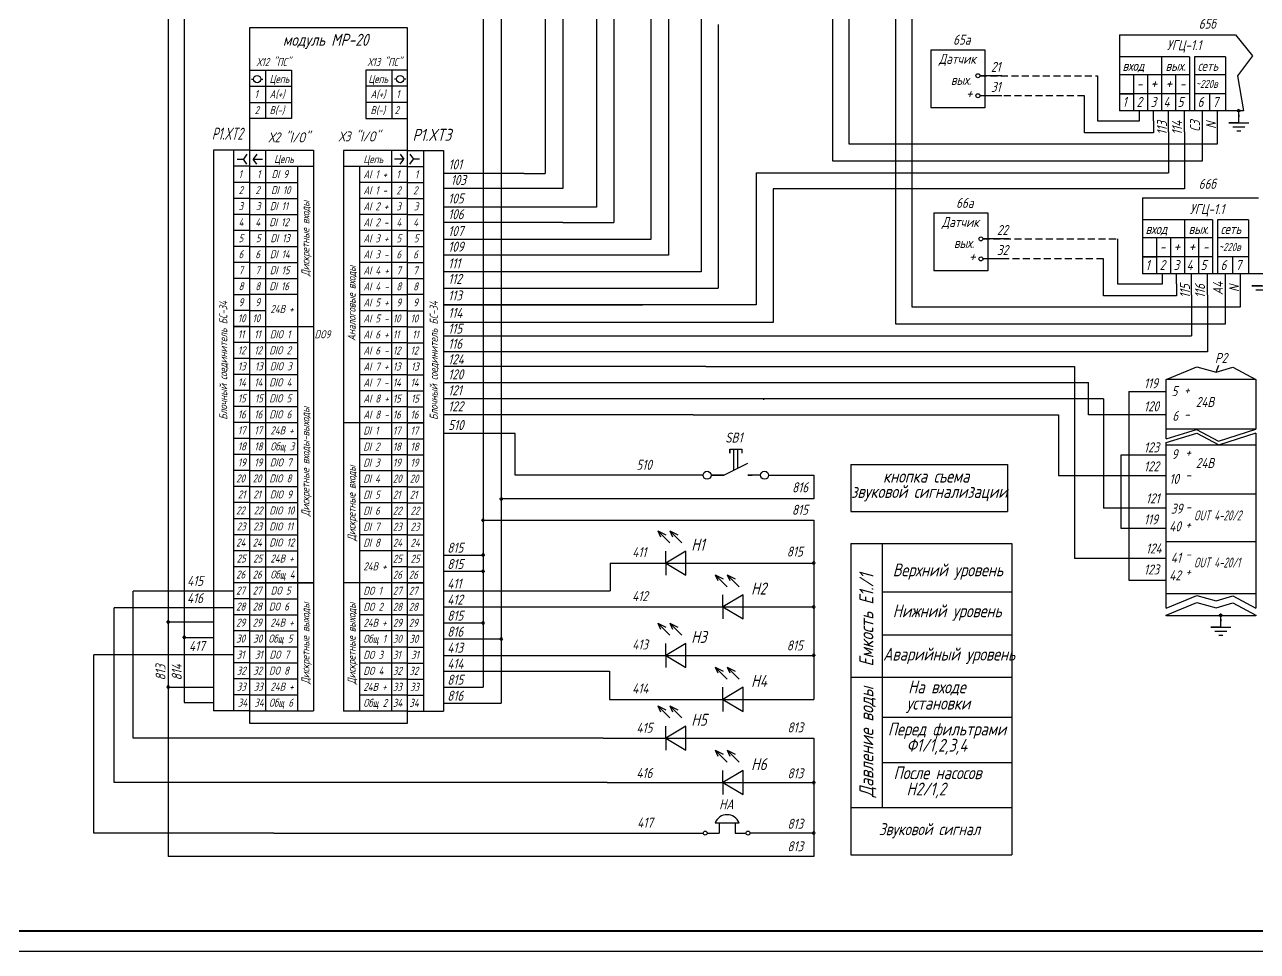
# Model space of a CAD drawing. Header units: millimetres. Extents: x -134 to 738, y -2285 to -279.
# Drawn here: x 37.6 to 345.6, y -637.7 to -406.3 of the extents above; entities that cross this region are included whole.
import ezdxf

# ---------------------------------------------------------------- set-up
doc = ezdxf.new("R2010")
doc.units = ezdxf.units.MM
doc.linetypes.add('HIDDEN', pattern=[0.375, 0.25, -0.125])
doc.layers.add('MAIN', color=7, linetype='Continuous', lineweight=50)
doc.layers.add('АСУТП', color=7, linetype='Continuous')
doc.styles.add('GOST тип А', font='GOST_A.TTF', dxfattribs={"oblique": 15})
doc.styles.add('АСУТП', font='GOST_A.TTF', dxfattribs={"oblique": 15})

msp = doc.modelspace()

# ---------------------------------------------------------------- linework, layer by layer
at = {"color": 7, "linetype": 'Continuous'}
for p, q in [((243.51, -301.44), (243.51, -436)), ((259.26, -301.44), (259.26, -476.75)), ((239.45, -322.9), (239.43, -440.25)), ((255.2, -322.9), (255.17, -431)), ((340.96, -430.75), (340.96, -427.75)), ((338.46, -430.75), (343.46, -430.75)), ((340.96, -430.75), (338.46, -430.75)), ((339.46, -431.75), (342.46, -431.75)), ((340.46, -432.75), (341.46, -432.75)), ((340.46, -432.75), (341.46, -432.75)), ((344.21, -471.5), (349.21, -471.5)), ((346.71, -471.5), (344.21, -471.5)), ((345.21, -472.5), (348.21, -472.5)), ((213.82, -512.28), (216.82, -512.28)), ((213.82, -512.28), (213.82, -512.78)), ((213.82, -512.28), (213.82, -512.78)), ((213.82, -513.28), (213.82, -512.28)), ((213.82, -512.78), (213.82, -513.28)), ((214.82, -517.53), (214.82, -512.28)), ((215.82, -517.03), (215.82, -512.28)), ((216.82, -512.28), (216.82, -512.78)), ((216.82, -512.28), (216.82, -513.28)), ((212.33, -518.78), (218.33, -515.78)), ((209.12, -518.78), (212.33, -518.78)), ((212.33, -518.78), (209.12, -518.78)), ((221.49, -518.78), (218.33, -518.78)), ((218.33, -518.78), (219.37, -518.78)), ((218.33, -518.78), (219.37, -518.78)), ((195.85, -532.65), (196.51, -534.14)), ((195.85, -532.65), (197.85, -533.65)), ((198.85, -535.65), (195.85, -532.65)), ((198.85, -532.65), (200.85, -533.65)), ((198.85, -532.65), (199.51, -534.14)), ((201.85, -535.65), (198.85, -532.65)), ((197.81, -540.71), (197.81, -537.71)), ((202.81, -537.71), (197.81, -540.71)), ((202.81, -543.71), (202.81, -537.71)), ((197.81, -540.71), (197.81, -543.71)), ((197.81, -540.71), (202.81, -543.71)), ((210.15, -543.62), (210.81, -545.1)), ((210.15, -543.62), (212.15, -544.62)), ((213.15, -546.62), (210.15, -543.62)), ((213.15, -543.62), (215.15, -544.62)), ((213.15, -543.62), (213.81, -545.1)), ((216.15, -546.62), (213.15, -543.62)), ((212.11, -551.68), (212.11, -548.68)), ((217.11, -548.68), (212.11, -551.68)), ((217.11, -554.68), (217.11, -548.68)), ((212.11, -551.68), (212.11, -554.68)), ((212.11, -551.68), (217.11, -554.68)), ((336.46, -556.75), (336.46, -553.75)), ((195.85, -555.71), (196.51, -557.19)), ((195.85, -555.71), (197.85, -556.71)), ((198.85, -558.71), (195.85, -555.71)), ((198.85, -555.71), (200.85, -556.71)), ((198.85, -555.71), (199.51, -557.19)), ((201.85, -558.71), (198.85, -555.71)), ((333.96, -556.75), (338.96, -556.75)), ((336.46, -556.75), (333.96, -556.75)), ((334.96, -557.75), (337.96, -557.75)), ((335.96, -558.75), (336.96, -558.75)), ((335.96, -558.75), (336.96, -558.75)), ((197.81, -563.77), (197.81, -560.77)), ((202.81, -560.77), (197.81, -563.77)), ((202.81, -566.77), (202.81, -560.77)), ((197.81, -563.77), (197.81, -566.77)), ((197.81, -563.77), (202.81, -566.77)), ((210.15, -566.69), (210.81, -568.17)), ((210.15, -566.69), (212.15, -567.69)), ((213.15, -569.69), (210.15, -566.69)), ((213.15, -566.69), (215.15, -567.69)), ((213.15, -566.69), (213.81, -568.17)), ((216.15, -569.69), (213.15, -566.69)), ((212.11, -574.75), (212.11, -571.75)), ((217.11, -571.75), (212.11, -574.75)), ((217.11, -577.75), (217.11, -571.75)), ((212.11, -574.75), (212.11, -577.75)), ((212.11, -574.75), (217.11, -577.75)), ((195.85, -576.4), (196.51, -577.88)), ((195.85, -576.4), (197.85, -577.4)), ((198.85, -579.4), (195.85, -576.4)), ((198.85, -576.4), (200.85, -577.4)), ((198.85, -576.4), (199.51, -577.88)), ((201.85, -579.4), (198.85, -576.4)), ((197.81, -584.46), (197.81, -581.46)), ((202.81, -581.46), (197.81, -584.46)), ((202.81, -587.46), (202.81, -581.46)), ((197.81, -584.46), (197.81, -587.46)), ((197.81, -584.46), (202.81, -587.46)), ((210.15, -587.48), (210.81, -588.96)), ((210.15, -587.48), (212.15, -588.48)), ((213.15, -590.48), (210.15, -587.48)), ((213.15, -587.48), (215.15, -588.48)), ((213.15, -587.48), (213.81, -588.96)), ((216.15, -590.48), (213.15, -587.48)), ((212.11, -595.54), (212.11, -592.54)), ((217.11, -592.54), (212.11, -595.54)), ((217.11, -598.54), (217.11, -592.54)), ((212.11, -595.54), (212.11, -598.54)), ((212.11, -595.54), (217.11, -598.54)), ((210.13, -605.57), (216.13, -605.57)), ((211.13, -605.57), (211.13, -608.16)), ((215.13, -605.57), (215.13, -608.16)), ((234.79, -608.15), (218.84, -608.15))]:
    msp.add_line(p, q, dxfattribs=at)
for p, q in [((180.47, -360.61), (180.47, -451.86)), ((206.67, -372.55), (206.67, -467.94)), ((172.08, -374.62), (172.08, -447.13)), ((156.72, -380.63), (156.72, -559.68)), ((184.85, -384.5), (184.85, -455.67)), ((152.18, -384.99), (152.18, -571.68)), ((198.5, -395), (198.5, -463.78)), ((210.9, -406.25), (210.9, -472.07)), ((340.18, -408.75), (344.42, -414)), ((321.67, -414.25), (321.67, -427.75)), ((344.42, -414), (340.67, -419)), ((314.67, -418.75), (314.67, -427.75)), ((318.17, -418.75), (318.17, -427.75)), ((325.17, -418.75), (325.17, -427.75)), ((281.8, -419), (276.3, -419)), ((305.67, -419), (305.67, -430.25)), ((340.67, -419), (342.16, -427.75)), ((281.8, -424), (276.3, -424)), ((302.42, -433.25), (302.42, -424)), ((311.17, -423.5), (314.67, -423.5)), ((325.17, -423.5), (325.17, -427.75)), ((328.67, -423.5), (328.67, -427.75)), ((333.67, -423.5), (333.67, -427.75)), ((316.17, -430.25), (316.17, -427.75)), ((319.67, -430.25), (319.67, -427.75)), ((323.42, -433), (323.42, -427.75)), ((327.42, -433), (327.42, -427.75)), ((331.92, -440.25), (331.92, -427.75)), ((335.67, -436), (335.67, -427.75)), ((255.17, -431), (255.17, -481)), ((259.26, -431), (259.26, -435)), ((305.67, -430.25), (305.67, -430.25)), ((305.67, -430.25), (316.17, -430.25)), ((319.67, -430.25), (319.67, -433.25)), ((319.67, -433.25), (302.42, -433.25)), ((323.42, -433), (323.42, -443.25)), ((327.42, -433), (327.42, -447.25)), ((243.51, -436), (335.67, -436)), ((259.26, -435), (259.26, -436)), ((239.43, -440.25), (331.92, -440.25)), ((162.41, -443.45), (167.71, -443.45)), ((220.42, -443.25), (220.42, -476.22)), ((220.42, -443.25), (323.42, -443.25)), ((224.63, -447.25), (224.63, -480.67)), ((327.42, -447.25), (224.63, -447.25)), ((172.08, -455.67), (184.85, -455.67)), ((327.42, -455), (327.42, -468.5)), ((343.42, -455), (343.42, -468.5)), ((283.6, -459.75), (277.05, -459.75)), ((310.67, -459.75), (310.67, -471)), ((320.42, -459.5), (320.42, -468.5)), ((323.92, -459.5), (323.92, -468.5)), ((330.92, -459.5), (330.92, -468.5)), ((283.6, -464.75), (277.05, -464.75)), ((307.17, -474), (307.17, -464.75)), ((316.92, -464.25), (320.42, -464.25)), ((330.92, -464.25), (330.92, -468.5)), ((334.42, -464.25), (334.42, -468.5)), ((339.42, -464.25), (339.42, -468.5)), ((310.67, -471), (310.67, -471)), ((310.67, -471), (321.92, -471)), ((321.92, -471), (321.92, -468.5)), ((325.42, -471), (325.42, -468.5)), ((325.42, -471), (325.42, -474)), ((329.17, -473.75), (329.17, -468.5)), ((333.17, -473.75), (333.17, -468.5)), ((337.67, -481), (337.67, -468.5)), ((341.42, -476.75), (341.42, -468.5)), ((325.42, -474), (307.17, -474)), ((329.17, -473.75), (329.17, -484)), ((333.17, -473.75), (333.17, -488)), ((259.26, -476.75), (341.42, -476.75)), ((255.17, -481), (337.67, -481)), ((142.26, -484), (329.17, -484)), ((333.17, -488), (142.26, -488)), ((207.86, -491.63), (230.47, -491.63)), ((230.47, -491.63), (299.92, -491.63)), ((299.92, -491.63), (299.92, -539.54)), ((335.32, -493.01), (336, -491.25)), ((204.38, -495.6), (303.42, -495.6)), ((303.42, -503.66), (303.42, -495.6)), ((345.23, -494.88), (322.82, -494.88)), ((313.54, -497.83), (322.83, -497.83)), ((313.54, -497.83), (313.54, -531.5)), ((307.17, -499.66), (307.17, -527.04)), ((227.23, -503.66), (295.92, -503.66)), ((295.92, -503.66), (295.92, -518.81)), ((322.82, -503.66), (303.42, -503.66)), ((345.23, -507.3), (322.82, -507.3)), ((345.23, -511.24), (322.83, -511.24)), ((345.23, -511.24), (322.83, -511.24)), ((345.23, -511.24), (322.83, -511.24)), ((322.82, -513.79), (311.5, -513.79)), ((311.5, -513.79), (311.5, -532)), ((244.01, -516.13), (244.01, -527.8)), ((283.16, -516.13), (283.16, -527.8)), ((234.77, -518.78), (234.77, -524.68)), ((295.92, -518.81), (322.83, -518.81)), ((345.23, -523.49), (322.83, -523.49)), ((234.77, -524.68), (170.55, -524.68)), ((322.82, -527.04), (307.17, -527.04)), ((234.79, -530.03), (234.79, -574.75)), ((311.5, -532), (322.82, -532)), ((313.54, -531.5), (313.54, -545)), ((244.01, -535.85), (244.01, -569.25)), ((251.89, -535.85), (251.89, -569.25)), ((284.27, -535.85), (284.27, -569.25)), ((345.23, -535.41), (322.83, -535.41)), ((322.82, -539.54), (299.92, -539.54)), ((313.54, -545), (322.82, -545)), ((345.23, -548.41), (322.83, -548.41)), ((54.96, -608.16), (54.96, -563.64)), ((89.82, -563.64), (54.96, -563.64)), ((244.01, -569.25), (244.01, -613.59)), ((251.89, -569.25), (251.89, -601.74)), ((284.27, -569.25), (284.27, -613.59)), ((234.79, -584.46), (234.79, -613.98)), ((99.88, -608.16), (54.96, -608.16)), ((234.79, -613.98), (73.51, -613.98))]:
    msp.add_line(p, q)
at = {"lineweight": 30}
for p, q in [((311.17, -408.75), (340.18, -408.75)), ((311.17, -408.75), (311.17, -427.75)), ((264.05, -412.5), (277.55, -412.5)), ((264.05, -412.5), (264.05, -427)), ((277.55, -412.5), (277.55, -427)), ((328.67, -414.25), (311.17, -414.25)), ((328.67, -414.25), (328.67, -427.75)), ((329.92, -414.25), (329.92, -427.75)), ((337.67, -414.25), (329.92, -414.25)), ((337.67, -414.25), (337.67, -427.75)), ((328.67, -418.75), (311.17, -418.75)), ((337.67, -418.75), (329.92, -418.75)), ((328.67, -423.5), (311.17, -423.5)), ((337.67, -423.5), (329.92, -423.5)), ((277.55, -427), (264.05, -427)), ((342.16, -427.75), (311.17, -427.75)), ((316.92, -449.5), (345.93, -449.5)), ((316.92, -449.5), (316.92, -468.5)), ((264.8, -453.25), (278.3, -453.25)), ((264.8, -453.25), (264.8, -467.75)), ((278.3, -453.25), (278.3, -467.75)), ((334.42, -455), (316.92, -455)), ((334.42, -455), (334.42, -468.5)), ((335.67, -455), (335.67, -468.5)), ((343.42, -455), (335.67, -455)), ((343.42, -455), (343.42, -468.5)), ((334.42, -459.5), (316.92, -459.5)), ((343.42, -459.5), (335.67, -459.5)), ((334.42, -464.25), (316.92, -464.25)), ((343.42, -464.25), (335.67, -464.25)), ((278.3, -467.75), (264.8, -467.75)), ((347.91, -468.5), (316.92, -468.5)), ((322.82, -509.68), (322.82, -494.88)), ((322.82, -552), (322.82, -510.62)), ((322.82, -553.91), (322.82, -553.75)), ((345.23, -553.91), (322.82, -553.91))]:
    msp.add_line(p, q, dxfattribs=at)
at = {"linetype": 'HIDDEN', "ltscale": 7}
for p, q in [((276.3, -419), (305.67, -419)), ((302.42, -424), (276.3, -424)), ((277.05, -459.75), (310.67, -459.75)), ((307.17, -464.75), (277.05, -464.75))]:
    msp.add_line(p, q, dxfattribs=at)
at = {"linetype": 'Continuous'}
for p, q in [((340.96, -427.75), (340.96, -427.75)), ((340.96, -428.75), (340.96, -429.25)), ((336.46, -553.75), (336.46, -553.75)), ((336.46, -554.75), (336.46, -555.25))]:
    msp.add_line(p, q, dxfattribs=at)
at = {"lineweight": 30, "ltscale": 0.5}
for p, q in [((345.23, -494.88), (345.23, -507.3)), ((345.23, -508.25), (345.23, -552)), ((345.23, -553.75), (345.23, -553.91))]:
    msp.add_line(p, q, dxfattribs=at)
at = {"color": 7}
for p, q in [((204.62, -503.66), (227.23, -503.66)), ((160.22, -508.34), (142.26, -508.34)), ((160.22, -518.78), (160.22, -508.34)), ((244.01, -516.13), (283.16, -516.13)), ((209.12, -518.78), (210.91, -518.78)), ((210.91, -518.78), (212.33, -518.78)), ((212.41, -518.78), (212.41, -518.78)), ((170.55, -524.68), (156.72, -524.68)), ((244.01, -527.8), (283.16, -527.8)), ((156.72, -530.03), (186.86, -530.03)), ((244.01, -535.85), (284.27, -535.85)), ((183.95, -540.71), (183.95, -547.68)), ((64.73, -584.46), (64.73, -547.75)), ((89.82, -547.77), (64.73, -547.77)), ((251.89, -547.88), (284.27, -547.88)), ((60.01, -595.54), (60.01, -551.88)), ((89.82, -551.88), (60.01, -551.88)), ((156.72, -551.68), (184.36, -551.68)), ((156.72, -551.89), (156.72, -575.68)), ((73.51, -555.4), (84.82, -555.4)), ((77.51, -559.28), (84.82, -559.28)), ((251.89, -558.64), (284.27, -558.64)), ((183.77, -567.69), (183.77, -574.75)), ((244.01, -569.25), (284.27, -569.25)), ((244.01, -569.25), (284.27, -569.25)), ((73.51, -571.67), (84.82, -571.67)), ((77.51, -575.55), (84.82, -575.55)), ((251.89, -579.21), (284.27, -579.21)), ((182.15, -584.46), (64.73, -584.46)), ((251.89, -590.56), (284.27, -590.56)), ((183.21, -595.54), (60.01, -595.54)), ((244.01, -601.74), (284.27, -601.74)), ((208.16, -608.16), (211.13, -608.16)), ((215.13, -608.16), (217.84, -608.16)), ((244.01, -613.59), (284.27, -613.59))]:
    msp.add_line(p, q, dxfattribs=at)
at = {"color": 7, "ltscale": 0.5}
msp.add_line((99.88, -608.16), (207.16, -608.16), dxfattribs=at)
for centre in [(275.8, -419), (275.8, -424), (276.55, -459.75), (276.55, -464.75)]:
    msp.add_circle(centre, 0.5)
at = {"lineweight": 50, "ltscale": 0.5}
for centre in [(340.96, -427.75), (336.46, -553.75)]:
    msp.add_circle(centre, 0.208, dxfattribs=at)
at = {"color": 7, "linetype": 'Continuous'}
for centre in [(208.12, -518.78), (222.49, -518.78)]:
    msp.add_circle(centre, 1, dxfattribs=at)
at = {"color": 7}
for centre in [(207.66, -608.16), (218.34, -608.16)]:
    msp.add_circle(centre, 0.5, dxfattribs=at)
at = {"color": 7, "linetype": 'Continuous'}
msp.add_arc((213.13, -606.82), 3.25, 22.6199, 157.3801, dxfattribs=at)
at = {"layer": 'MAIN', "color": 7, "linetype": 'Continuous', "lineweight": -3}
for p, q in [((77.51, -364.76), (77.51, -575.55)), ((73.51, -367), (73.51, -613.98))]:
    msp.add_line(p, q, dxfattribs=at)
at = {"layer": 'АСУТП', "color": 7, "lineweight": -3}
for p, q in [((194.1, -372.55), (194.1, -459.89)), ((167.71, -374.65), (167.71, -443.45)), ((162.41, -443.45), (142.26, -443.45)), ((172.08, -447.13), (142.26, -447.13)), ((180.47, -451.86), (142.26, -451.86)), ((172.08, -455.67), (142.26, -455.67)), ((194.1, -459.89), (142.26, -459.89)), ((198.5, -463.78), (142.26, -463.78)), ((206.67, -467.94), (142.26, -467.94)), ((142.26, -472.07), (210.9, -472.07)), ((220.42, -476.22), (142.26, -476.22)), ((142.26, -476.22), (192.02, -476.22)), ((224.63, -480.67), (142.26, -480.67)), ((207.86, -491.63), (142.26, -491.63)), ((322.82, -494.88), (330.5, -491.71)), ((330.5, -491.71), (335.32, -493.01)), ((335.32, -493.01), (339.51, -491.8)), ((339.51, -491.8), (345.23, -494.88)), ((142.26, -495.6), (204.38, -495.6)), ((307.17, -499.66), (142.26, -499.66)), ((222.34, -499.92), (222.34, -499.89)), ((204.62, -503.66), (142.26, -503.66)), ((322.82, -509.68), (330.44, -507.34)), ((330.44, -507.34), (335.94, -510.27)), ((335.94, -510.27), (345.27, -507.29)), ((322.82, -510.62), (330.47, -508.28)), ((330.47, -508.28), (335.96, -511.21)), ((335.96, -511.21), (345.3, -508.23)), ((207.12, -518.78), (160.22, -518.78)), ((223.49, -518.78), (234.77, -518.78)), ((322.82, -552), (330.5, -548.83)), ((322.82, -553.75), (330.5, -550.58)), ((330.5, -548.83), (335.32, -550.13)), ((330.5, -550.58), (335.32, -551.88)), ((335.32, -550.13), (339.51, -548.91)), ((335.32, -551.88), (339.51, -550.66)), ((339.51, -548.91), (345.23, -552)), ((339.51, -550.66), (345.23, -553.75)), ((142.26, -563.77), (184.43, -563.77)), ((142.26, -567.69), (183.77, -567.69)), ((234.79, -584.46), (234.79, -608.15))]:
    msp.add_line(p, q, dxfattribs=at)
at = {"layer": 'АСУТП', "lineweight": 30}
for p, q in [((133.26, -407.05), (93.82, -407.05)), ((93.82, -407.05), (93.82, -580.68)), ((133.26, -580.68), (133.26, -407.05)), ((94.29, -419.84), (94.82, -419.84)), ((96.62, -419.84), (97.15, -419.84)), ((130.55, -419.84), (130.03, -419.84)), ((132.88, -419.84), (132.35, -419.84)), ((90.76, -439.83), (92.28, -439.83)), ((94.75, -439.83), (97.07, -439.83)), ((132.34, -439.87), (130.01, -439.87)), ((136.32, -439.87), (134.8, -439.87))]:
    msp.add_line(p, q, dxfattribs=at)
at = {"layer": 'АСУТП', "lineweight": 30, "ltscale": 0.5}
for p, q in [((93.82, -417.65), (104.32, -417.65)), ((97.82, -417.65), (97.82, -429.65)), ((104.32, -417.65), (104.32, -429.65)), ((133.36, -417.65), (122.86, -417.65)), ((122.86, -417.65), (122.86, -429.65)), ((129.36, -417.65), (129.36, -429.65)), ((93.82, -421.65), (104.32, -421.65)), ((133.36, -421.65), (122.86, -421.65)), ((104.32, -429.65), (93.82, -429.65)), ((122.86, -429.65), (133.36, -429.65)), ((93.82, -437.63), (84.82, -437.63)), ((84.82, -437.63), (84.82, -577.63)), ((89.82, -437.63), (89.82, -577.63)), ((93.18, -438.59), (92.28, -439.83)), ((93.18, -441.07), (92.28, -439.83)), ((93.82, -437.63), (109.82, -437.63)), ((95.65, -438.59), (94.75, -439.83)), ((95.65, -441.07), (94.75, -439.83)), ((97.82, -437.63), (97.82, -577.63)), ((109.82, -437.63), (109.82, -577.63)), ((133.26, -437.68), (117.26, -437.68)), ((117.26, -437.68), (117.26, -577.68)), ((129.26, -437.68), (129.26, -577.68)), ((131.44, -438.63), (132.34, -439.87)), ((131.44, -441.11), (132.34, -439.87)), ((133.26, -437.68), (142.26, -437.68)), ((133.9, -438.63), (134.8, -439.87)), ((133.9, -441.11), (134.8, -439.87)), ((137.26, -437.68), (137.26, -577.68)), ((142.26, -437.68), (142.26, -577.68)), ((93.82, -441.63), (89.82, -441.63)), ((93.82, -441.63), (109.82, -441.63)), ((105.82, -441.63), (105.82, -577.63)), ((133.26, -441.68), (117.26, -441.68)), ((121.26, -441.68), (121.26, -577.68)), ((133.26, -441.68), (137.26, -441.68)), ((89.82, -481.63), (109.82, -481.63))]:
    msp.add_line(p, q, dxfattribs=at)
at = {"layer": 'АСУТП', "ltscale": 0.5}
for p, q in [((93.82, -425.65), (104.32, -425.65)), ((93.82, -425.65), (104.32, -425.65)), ((133.36, -425.65), (122.86, -425.65)), ((133.36, -425.65), (122.86, -425.65)), ((93.82, -445.63), (89.82, -445.63)), ((93.82, -445.63), (105.82, -445.63)), ((133.26, -445.68), (121.26, -445.68)), ((133.26, -445.68), (137.26, -445.68)), ((93.82, -449.63), (89.82, -449.63)), ((93.82, -449.63), (105.82, -449.63)), ((133.26, -449.68), (121.26, -449.68)), ((133.26, -449.68), (137.26, -449.68)), ((93.82, -453.63), (89.82, -453.63)), ((93.82, -453.63), (105.82, -453.63)), ((133.26, -453.68), (121.26, -453.68)), ((133.26, -453.68), (137.26, -453.68)), ((93.82, -457.63), (89.82, -457.63)), ((93.82, -457.63), (105.82, -457.63)), ((133.26, -457.68), (121.26, -457.68)), ((133.26, -457.68), (137.26, -457.68)), ((93.82, -461.63), (89.82, -461.63)), ((93.82, -461.63), (105.82, -461.63)), ((133.26, -461.68), (121.26, -461.68)), ((133.26, -461.68), (137.26, -461.68)), ((93.82, -465.63), (89.82, -465.63)), ((93.82, -465.63), (105.82, -465.63)), ((133.26, -465.68), (121.26, -465.68)), ((133.26, -465.68), (137.26, -465.68)), ((93.82, -469.63), (89.82, -469.63)), ((93.82, -469.63), (105.82, -469.63)), ((133.26, -469.68), (121.26, -469.68)), ((133.26, -469.68), (137.26, -469.68)), ((89.82, -473.63), (93.82, -473.63)), ((105.82, -473.63), (93.82, -473.63)), ((121.26, -473.68), (133.26, -473.68)), ((137.26, -473.68), (133.26, -473.68)), ((93.82, -477.63), (89.82, -477.63)), ((93.82, -477.63), (97.82, -477.63)), ((133.26, -477.68), (121.26, -477.68)), ((133.26, -477.68), (137.26, -477.68)), ((93.82, -481.63), (89.82, -481.63)), ((93.82, -481.63), (105.82, -481.63)), ((133.26, -481.68), (121.26, -481.68)), ((133.26, -481.68), (137.26, -481.68)), ((93.82, -485.63), (89.82, -485.63)), ((93.82, -485.63), (105.82, -485.63)), ((133.26, -485.68), (121.26, -485.68)), ((133.26, -485.68), (137.26, -485.68)), ((93.82, -489.63), (89.82, -489.63)), ((93.82, -489.63), (105.82, -489.63)), ((133.26, -489.68), (121.26, -489.68)), ((133.26, -489.68), (137.26, -489.68)), ((93.82, -493.63), (89.82, -493.63)), ((93.82, -493.63), (105.82, -493.63)), ((133.26, -493.68), (121.26, -493.68)), ((133.26, -493.68), (137.26, -493.68)), ((93.82, -497.63), (89.82, -497.63)), ((93.82, -497.63), (105.82, -497.63)), ((133.26, -497.68), (121.26, -497.68)), ((133.26, -497.68), (137.26, -497.68)), ((93.82, -501.63), (89.82, -501.63)), ((93.82, -501.63), (105.82, -501.63)), ((133.26, -501.68), (121.26, -501.68)), ((133.26, -501.68), (137.26, -501.68)), ((186.86, -530.03), (234.79, -530.03)), ((183.95, -540.71), (234.79, -540.71)), ((184.36, -551.68), (234.79, -551.68)), ((184.43, -563.77), (234.79, -563.77)), ((183.77, -574.75), (234.79, -574.75)), ((182.15, -584.46), (234.79, -584.46)), ((183.21, -595.54), (234.79, -595.54))]:
    msp.add_line(p, q, dxfattribs=at)
at = {"layer": 'АСУТП', "color": 7, "ltscale": 0.5}
for p, q in [((93.82, -505.63), (89.82, -505.63)), ((93.82, -505.63), (105.82, -505.63)), ((133.26, -505.68), (117.26, -505.68)), ((133.26, -505.68), (137.26, -505.68)), ((93.82, -509.63), (89.82, -509.63)), ((93.82, -509.63), (105.82, -509.63)), ((133.26, -509.68), (121.26, -509.68)), ((133.26, -509.68), (137.26, -509.68)), ((93.82, -513.63), (89.82, -513.63)), ((93.82, -513.63), (105.82, -513.63)), ((133.26, -513.68), (121.26, -513.68)), ((133.26, -513.68), (137.26, -513.68)), ((93.82, -517.63), (89.82, -517.63)), ((93.82, -517.63), (105.82, -517.63)), ((133.26, -517.68), (121.26, -517.68)), ((133.26, -517.68), (137.26, -517.68)), ((93.82, -521.63), (89.82, -521.63)), ((93.82, -521.63), (105.82, -521.63)), ((133.26, -521.68), (121.26, -521.68)), ((133.26, -521.68), (137.26, -521.68)), ((93.82, -525.63), (89.82, -525.63)), ((93.82, -525.63), (105.82, -525.63)), ((133.26, -525.68), (121.26, -525.68)), ((133.26, -525.68), (137.26, -525.68)), ((93.82, -529.63), (89.82, -529.63)), ((93.82, -529.63), (105.82, -529.63)), ((133.26, -529.68), (121.26, -529.68)), ((133.26, -529.68), (137.26, -529.68)), ((152.18, -530.03), (156.72, -530.03)), ((93.82, -533.63), (89.82, -533.63)), ((93.82, -533.63), (105.82, -533.63)), ((133.26, -533.68), (121.26, -533.68)), ((133.26, -533.68), (137.26, -533.68)), ((93.82, -537.63), (89.82, -537.63)), ((93.82, -537.63), (105.82, -537.63)), ((133.26, -537.68), (121.26, -537.68)), ((133.26, -537.68), (137.26, -537.68)), ((142.26, -538.73), (152.18, -538.73)), ((93.82, -541.63), (89.82, -541.63)), ((93.82, -541.63), (105.82, -541.63)), ((133.26, -541.68), (129.26, -541.68)), ((133.26, -541.68), (137.26, -541.68)), ((142.26, -542.78), (152.18, -542.78)), ((93.82, -545.63), (89.82, -545.63)), ((93.82, -545.63), (109.82, -545.63)), ((133.26, -545.68), (117.26, -545.68)), ((133.26, -545.68), (137.26, -545.68)), ((142.26, -547.68), (183.95, -547.68)), ((93.82, -549.63), (89.82, -549.63)), ((93.82, -549.63), (105.82, -549.63)), ((133.26, -549.68), (121.26, -549.68)), ((133.26, -549.68), (137.26, -549.68)), ((93.82, -553.63), (89.82, -553.63)), ((93.82, -553.63), (105.82, -553.63)), ((133.26, -553.68), (121.26, -553.68)), ((133.26, -553.68), (137.26, -553.68)), ((142.26, -551.68), (156.72, -551.68)), ((142.26, -555.68), (152.18, -555.68)), ((93.82, -557.63), (89.82, -557.63)), ((93.82, -557.63), (105.82, -557.63)), ((133.26, -557.68), (121.26, -557.68)), ((133.26, -557.68), (137.26, -557.68)), ((142.26, -559.68), (156.72, -559.68)), ((93.82, -561.63), (89.82, -561.63)), ((93.82, -561.63), (105.82, -561.63)), ((133.26, -561.68), (121.26, -561.68)), ((133.26, -561.68), (137.26, -561.68)), ((93.82, -565.63), (89.82, -565.63)), ((93.82, -565.63), (105.82, -565.63)), ((133.26, -565.68), (121.26, -565.68)), ((133.26, -565.68), (137.26, -565.68)), ((93.82, -569.63), (89.82, -569.63)), ((93.82, -569.63), (105.82, -569.63)), ((133.26, -569.68), (121.26, -569.68)), ((133.26, -569.68), (137.26, -569.68)), ((142.26, -571.68), (152.18, -571.68)), ((93.82, -573.63), (89.82, -573.63)), ((93.82, -573.63), (105.82, -573.63)), ((133.26, -573.68), (121.26, -573.68)), ((133.26, -573.68), (137.26, -573.68)), ((142.26, -575.68), (156.72, -575.68))]:
    msp.add_line(p, q, dxfattribs=at)
at = {"layer": 'АСУТП', "color": 7, "lineweight": 30, "ltscale": 0.5}
for p, q in [((137.26, -505.68), (117.26, -505.68)), ((109.82, -545.63), (89.82, -545.63)), ((137.26, -545.68), (117.26, -545.68)), ((93.82, -577.63), (84.82, -577.63)), ((93.82, -577.63), (109.82, -577.63)), ((133.26, -577.68), (117.26, -577.68)), ((133.26, -577.68), (142.26, -577.68))]:
    msp.add_line(p, q, dxfattribs=at)
at = {"layer": 'АСУТП', "color": 7, "lineweight": 30}
msp.add_line((93.82, -580.68), (133.26, -580.68), dxfattribs=at)
msp.add_line((93.82, -580.68), (133.26, -580.68), dxfattribs=at)
at = {"layer": 'АСУТП'}
for p, q in [((22.32, -632.69), (395.26, -632.69)), ((67.7, -637.69), (2.32, -637.69))]:
    msp.add_line(p, q, dxfattribs=at)
at = {"layer": 'АСУТП', "linetype": 'Continuous', "lineweight": 40}
msp.add_line((584.67, -632.69), (22.32, -632.69), dxfattribs=at)
at = {"layer": 'АСУТП', "linetype": 'Continuous'}
msp.add_line((589.67, -637.69), (2.32, -637.69), dxfattribs=at)
at = {"layer": 'АСУТП', "linetype": 'Continuous', "lineweight": 30}
for centre in [(95.72, -419.84), (131.45, -419.84)]:
    msp.add_circle(centre, 0.9, dxfattribs=at)
at = {"layer": 'АСУТП', "color": 7, "lineweight": 50, "ltscale": 0.5}
for centre in [(156.72, -524.68), (152.18, -530.03), (152.18, -538.73), (152.18, -542.78), (73.51, -555.4), (152.18, -555.68), (77.51, -559.28), (156.72, -559.68), (73.51, -571.67)]:
    msp.add_circle(centre, 0.208, dxfattribs=at)
at = {"layer": 'АСУТП', "lineweight": 50, "ltscale": 0.5}
for centre in [(234.79, -540.71), (234.79, -551.68), (234.79, -563.77), (234.79, -595.54), (234.79, -608.15)]:
    msp.add_circle(centre, 0.208, dxfattribs=at)

# ---------------------------------------------------------------- texts
at = {"color": 7, "linetype": 'Continuous', "style": 'GOST тип А', "oblique": 15}
for s, height, p in [('УГЦ-1.1', 2.5, (323.01, -412.62)), ('105', 2.5, (143.45, -450.91)), ('106', 2.5, (143.45, -454.84)), ('УГЦ-1.1', 2.5, (328.76, -453.55)), ('107', 2.5, (143.45, -459.06)), ('109', 2.5, (143.45, -462.95)), ('111', 2.5, (143.45, -467.11)), ('112', 2.5, (143.45, -471)), ('113', 2.5, (143.45, -475.14)), ('114', 2.5, (143.45, -479.49)), ('115', 2.5, (143.45, -483.41)), ('116', 2.5, (143.45, -487.18)), ('124', 2.5, (143.45, -491.07)), ('120', 2.5, (143.45, -494.84)), ('119', 2.5, (317.28, -497.07)), ('121', 2.5, (143.45, -498.82)), ('122', 2.5, (143.45, -502.82)), ('120', 2.5, (317.28, -502.82)), ('510', 2.5, (143.45, -507.5)), ('SB1', 2.5, (212.66, -510.63)), ('123', 2.5, (317.28, -513.07)), ('510', 2.5, (190.46, -517.42)), ('122', 2.5, (317.28, -517.82)), ('121', 2.5, (317.78, -525.82)), ('119', 2.5, (317.28, -531.07)), ('Н1', 3, (204.17, -537.62)), ('124', 2.5, (317.78, -538.32)), ('123', 2.5, (317.28, -543.57)), ('415', 2.5, (78.23, -546.41)), ('Н2', 3, (219.13, -548.58)), ('416', 2.5, (78.2, -550.73)), ('417', 2.5, (78.69, -562.67)), ('Н3', 3, (204.17, -560.67)), ('Н4', 3, (219.13, -571.65)), ('Н5', 3, (204.17, -581.36)), ('415', 2.5, (190.48, -583.1)), ('Н6', 3, (219.13, -592.44)), ('416', 2.5, (190.48, -594.39)), ('HA', 2.5, (211.17, -602.22)), ('417', 2.5, (190.67, -606.78))]:
    msp.add_text(s, height=height, dxfattribs=at).set_placement(p)
at = {"linetype": 'Continuous', "style": 'GOST тип А', "oblique": 15}
for s, height, p in [('-', 2.5, (315.49, -422.26)), ('+', 3, (318.9, -422.27)), ('+', 3, (322.65, -422.27)), ('-', 2.5, (326.24, -422.26)), ('+', 3, (272.78, -424.77)), ('101', 2.5, (143.52, -442.4)), ('103', 2.5, (144.09, -446.28)), ('-', 2.5, (321.24, -463.01)), ('+', 3, (324.65, -463.02)), ('+', 3, (328.4, -463.02)), ('-', 2.5, (331.99, -463.01)), ('+', 3, (273.53, -465.52)), ('5', 2.5, (324.18, -499.02)), ('+  ', 2.5, (327.3, -498.68)), ('24В ', 2.5, (330.23, -501.74)), ('6', 2.5, (324.38, -505.19)), ('- ', 2.5, (327.3, -504.8)), ('9', 2.5, (324.18, -514.77)), ('+  ', 2.5, (327.66, -514.27)), ('24В ', 2.5, (330.23, -516.99)), ('кнопка съема', 3.2, (252.11, -520.62)), ('10', 2.5, (323.63, -520.94)), ('- ', 2.5, (327.66, -519.94)), ('звуковой сигнализации', 3.2, (244.14, -524.45)), ('39', 2.5, (324, -528.38)), ('- ', 2.5, (327.66, -527.94)), ('40', 2.5, (323.59, -532.8)), ('+  ', 2.5, (327.66, -532.27)), ('41', 2.5, (324, -540.63)), ('- ', 2.5, (327.66, -539.69)), ('Верхний уровень', 3.2, (254.52, -544.03)), ('42', 2.5, (323.59, -545.05)), ('+  ', 2.5, (327.66, -544.02)), ('Нижний уровень', 3.2, (254.52, -554.25)), ('Аварийный уровень', 3.2, (252.11, -565.06)), ('На входе', 3.2, (258.37, -573.26)), ('установки', 3.2, (257.96, -577.3)), ('Перед фильтрами', 3.2, (253.31, -583.77)), ('Ф1/1,2,3,4', 3.2, (257.96, -587.82)), ('После насосов', 3.2, (254.72, -594.69)), ('Н2/1,2', 3.2, (257.96, -598.74)), ('Звуковой сигнал', 3, (251.05, -608.68))]:
    msp.add_text(s, height=height, dxfattribs=at).set_placement(p)
at = {"color": 7, "linetype": 'Continuous', "style": 'GOST тип А', "oblique": 15}
for s, p in [('113', (323.02, -433.79)), ('C3', (331.27, -433.04)), ('115', (328.77, -474.54)), ('А4', (337.02, -473.79))]:
    msp.add_text(s, height=2.5, rotation=90, dxfattribs=at).set_placement(p)
at = {"color": 7, "linetype": 'Continuous', "lineweight": -3, "style": 'GOST тип А', "oblique": 15}
for s, p in [('816', (229.38, -523.05)), ('815', (229.34, -528.66)), ('411', (189.42, -539.25)), ('815', (228.05, -539.09)), ('412', (189.42, -550.22)), ('413', (189.42, -562.31)), ('815', (228.05, -562.55)), ('414', (189.42, -573.29))]:
    msp.add_text(s, height=2.5, dxfattribs=at).set_placement(p)
at = {"linetype": 'Continuous', "style": 'GOST тип А', "oblique": 15, "width": 0.8}
for s, p in [('OUT 4-20/2', (329.75, -530.07)), ('OUT 4-20/1', (329.75, -541.83))]:
    msp.add_text(s, height=2.5, dxfattribs=at).set_placement(p)
at = {"linetype": 'Continuous', "style": 'GOST тип А', "oblique": 15}
for s, p in [('Емкость Е1./1', (249.69, -566.57)), ('Давление воды', (249.69, -599.19))]:
    msp.add_text(s, height=3.5, rotation=90, dxfattribs=at).set_placement(p)
at = {"layer": 'MAIN', "color": 7, "linetype": 'Continuous', "lineweight": -3, "style": 'GOST тип А', "oblique": 15}
for s, height, p in [('65б', 2.5, (330.97, -407.26)), ('65а', 2.5, (269.6, -411.26)), ('Датчик', 2.5, (266.05, -416.04)), ('21', 2.5, (279.05, -418.04)), ('вход', 2.5, (311.93, -417.79)), ('вых.', 2.5, (322.68, -417.79)), ('сеть', 2.5, (330.68, -417.79)), ('вых.', 2.5, (269.05, -421.29)), ('31', 2.5, (279.05, -423.04)), ('~220в', 2, (330.18, -422.04)), ('1', 2.5, (311.93, -426.79)), ('2', 2.5, (315.43, -426.79)), ('3', 2.5, (318.93, -426.79)), ('4', 2.5, (322.18, -426.79)), ('5', 2.5, (325.68, -426.79)), ('6', 2.5, (330.68, -426.79)), ('7', 2.5, (334.43, -426.79)), ('66б', 2.5, (330.97, -447.26)), ('66а', 2.5, (270.35, -452.01)), ('Датчик', 2.5, (266.8, -456.79)), ('22', 2.5, (280.55, -458.79)), ('вход', 2.5, (317.68, -458.54)), ('вых.', 2.5, (328.43, -458.54)), ('сеть', 2.5, (336.43, -458.54)), ('вых.', 2.5, (269.8, -462.04)), ('32', 2.5, (280.55, -463.79)), ('~220в', 2, (335.93, -462.79)), ('1', 2.5, (317.68, -467.54)), ('2', 2.5, (321.18, -467.54)), ('3', 2.5, (324.68, -467.54)), ('4', 2.5, (327.93, -467.54)), ('5', 2.5, (331.43, -467.54)), ('6', 2.5, (336.43, -467.54)), ('7', 2.5, (340.18, -467.54)), ('Р2', 2.5, (335.02, -490.75)), ('813', 2.5, (228.21, -583.02)), ('813', 2.5, (228.21, -594.47)), ('813', 2.5, (228.21, -607.08)), ('813', 2.5, (228.21, -612.69))]:
    msp.add_text(s, height=height, dxfattribs=at).set_placement(p)
at = {"layer": 'MAIN', "color": 7, "linetype": 'Continuous', "lineweight": 50, "style": 'GOST тип А', "oblique": 15}
for s, p in [('114', (326.8, -433.78)), ('N', (335.3, -432.28)), ('116', (332.55, -474.53)), ('N', (341.05, -473.03))]:
    msp.add_text(s, height=2.5, rotation=90, dxfattribs=at).set_placement(p)
at = {"layer": 'MAIN', "color": 7, "linetype": 'Continuous', "lineweight": -3, "style": 'GOST тип А', "oblique": 15}
for s, p in [('813', (72.83, -570.02)), ('814', (76.89, -570.02))]:
    msp.add_text(s, height=2.5, rotation=90, dxfattribs=at).set_placement(p)
at = {"layer": 'АСУТП', "linetype": 'Continuous', "style": 'АСУТП', "oblique": 15}
for s, height, p in [('модуль МР-20', 3, (102.15, -411.53)), ('Х12 "ПС"', 2, (95.58, -416.57)), ('Х13 "ПС"', 2, (123.3, -416.57)), ('Цепь', 2, (98.81, -420.81)), ('Цепь', 2, (123.5, -420.81)), ('1', 2, (95.08, -424.6)), ('A(+)', 2, (98.82, -424.6)), ('A(+)', 2, (124.04, -424.6)), ('1', 2, (130.49, -424.6)), ('2', 2, (95.08, -428.6)), ('B(-)', 2, (98.82, -428.6)), ('B(-)', 2, (124.03, -428.6)), ('2', 2, (130.05, -428.6)), ('Х2 "I/O"', 2.5, (98.51, -435.66)), ('Х3 "I/O"', 2.5, (116.06, -435.42)), ('Цепь', 2, (99.96, -440.79)), ('Цепь', 2, (122.26, -440.84)), ('1', 2, (91.08, -444.58)), ('1', 2, (95.7, -444.58)), ('DI 9', 2, (99.32, -444.58)), ('AI 1 +', 2, (122.25, -444.63)), ('1', 2, (130.52, -444.63)), ('1', 2, (135.14, -444.63)), ('2', 2, (91.08, -448.58)), ('2', 2, (95.26, -448.58)), ('DI 10', 2, (99.19, -448.58)), ('AI 1 -', 2, (122.25, -448.63)), ('2', 2, (130.52, -448.63)), ('2', 2, (134.7, -448.63)), ('3', 2, (91.08, -452.58)), ('3', 2, (95.41, -452.58)), ('DI 11', 2, (98.89, -452.58)), ('AI 2 +', 2, (122.25, -452.63)), ('3', 2, (130.52, -452.63)), ('3', 2, (134.86, -452.63)), ('4', 2, (91.08, -456.58)), ('4', 2, (95.27, -456.58)), ('DI 12', 2, (98.76, -456.58)), ('AI 2 -', 2, (122.25, -456.63)), ('4', 2, (130.52, -456.63)), ('4', 2, (134.71, -456.63)), ('5', 2, (91.08, -460.58)), ('5', 2, (95.41, -460.58)), ('DI 13', 2, (99.04, -460.58)), ('AI 3 +', 2, (122.25, -460.63)), ('5', 2, (130.52, -460.63)), ('5', 2, (134.86, -460.63)), ('6', 2, (91.08, -464.58)), ('6', 2, (95.27, -464.58)), ('DI 14', 2, (98.9, -464.58)), ('AI 3 -', 2, (122.25, -464.63)), ('6', 2, (130.52, -464.63)), ('6', 2, (134.72, -464.63)), ('7', 2, (91.08, -468.58)), ('7', 2, (95.27, -468.58)), ('DI 15', 2, (98.89, -468.58)), ('AI 4 +', 2, (122.25, -468.63)), ('7', 2, (130.52, -468.63)), ('7', 2, (134.71, -468.63)), ('8', 2, (91.08, -472.58)), ('8', 2, (95.27, -472.58)), ('DI 16', 2, (98.76, -472.58)), ('AI 4 -', 2, (122.25, -472.63)), ('8', 2, (130.52, -472.63)), ('8', 2, (134.72, -472.63)), ('9', 2, (91.08, -476.58)), ('9', 2, (95.27, -476.58)), ('24В +', 2, (99.03, -478.26)), ('AI 5 +', 2, (122.25, -476.63)), ('9', 2, (130.52, -476.63)), ('9', 2, (134.72, -476.63)), ('10', 2, (90.9, -480.58)), ('10', 2, (94.56, -480.58)), ('AI 5 -', 2, (122.25, -480.63)), ('10', 2, (129.63, -480.63)), ('10', 2, (134.04, -480.63)), ('11', 2, (90.9, -484.58)), ('11', 2, (94.99, -484.58)), ('DIO 1', 2, (98.9, -484.58)), ('DO9', 2, (110.06, -484.58)), ('AI 6 +', 2, (122.25, -484.63)), ('11', 2, (129.63, -484.63)), ('11', 2, (134.47, -484.63)), ('12', 2, (90.9, -488.58)), ('12', 2, (95.01, -488.58)), ('DIO 2', 2, (98.76, -488.58)), ('AI 6 -', 2, (122.25, -488.63)), ('12', 2, (129.63, -488.63)), ('12', 2, (134.03, -488.63)), ('13', 2, (90.9, -492.58)), ('13', 2, (95.16, -492.58)), ('DIO 3', 2, (98.9, -492.58)), ('AI 7 +', 2, (122.25, -492.63)), ('13', 2, (129.63, -492.63)), ('13', 2, (134.18, -492.63)), ('14', 2, (90.9, -496.58)), ('14', 2, (95.02, -496.58)), ('DIO 4', 2, (98.76, -496.58)), ('AI 7 -', 2, (122.25, -496.63)), ('14', 2, (129.63, -496.63)), ('14', 2, (134.04, -496.63)), ('15', 2, (90.9, -500.58)), ('15', 2, (95.16, -500.58)), ('DIO 5', 2, (98.75, -500.58)), ('AI 8 +', 2, (122.25, -500.63)), ('15', 2, (129.63, -500.63)), ('15', 2, (134.18, -500.63)), ('16', 2, (90.9, -504.58)), ('16', 2, (95.02, -504.58)), ('DIO 6', 2, (98.76, -504.58)), ('AI 8 -', 2, (122.25, -504.63)), ('16', 2, (129.63, -504.63)), ('16', 2, (134.04, -504.63))]:
    msp.add_text(s, height=height, dxfattribs=at).set_placement(p)
at = {"layer": 'АСУТП', "linetype": 'Continuous', "style": 'АСУТП', "oblique": 15, "width": 0.8}
msp.add_text('Р1.XT2', height=3, dxfattribs=at).set_placement((84.4, -434.98))
at = {"layer": 'АСУТП', "color": 7, "linetype": 'Continuous', "style": 'АСУТП', "oblique": 15}
for s, height, p in [('Р1.XT3', 3, (134.55, -435.27)), ('17', 2, (90.9, -508.58)), ('17', 2, (95.02, -508.58)), ('24В +', 2, (99.03, -508.58)), ('DI 1', 2, (122.25, -508.63)), ('17', 2, (129.63, -508.63)), ('17', 2, (134.04, -508.63)), ('18', 2, (90.9, -512.58)), ('18', 2, (95.02, -512.58)), ('Общ 3', 2, (99.03, -512.58)), ('DI 2', 2, (122.25, -512.63)), ('18', 2, (129.63, -512.63)), ('18', 2, (134.04, -512.63)), ('19', 2, (90.9, -516.58)), ('19', 2, (95.02, -516.58)), ('DIO 7', 2, (98.9, -516.58)), ('DI 3', 2, (122.25, -516.63)), ('19', 2, (129.63, -516.63)), ('19', 2, (134.04, -516.63)), ('20', 2, (90.47, -520.58)), ('20', 2, (94.59, -520.58)), ('DIO 8', 2, (98.76, -520.58)), ('DI 4', 2, (122.25, -520.63)), ('20', 2, (129.63, -520.63)), ('20', 2, (133.85, -520.63)), ('21', 2, (90.9, -524.58)), ('21', 2, (94.74, -524.58)), ('DIO 9', 2, (98.9, -524.58)), ('DI 5', 2, (122.25, -524.63)), ('21', 2, (129.63, -524.63)), ('21', 2, (133.85, -524.63)), ('22', 2, (90.46, -528.58)), ('22', 2, (94.86, -528.58)), ('DIO 10', 2, (98.76, -528.58)), ('DI 6', 2, (122.25, -528.63)), ('22', 2, (129.63, -528.63)), ('22', 2, (134.04, -528.63)), ('23', 2, (90.61, -532.58)), ('23', 2, (94.73, -532.58)), ('DIO 11', 2, (98.75, -532.58)), ('DI 7', 2, (122.25, -532.63)), ('23', 2, (129.63, -532.63)), ('23', 2, (134.04, -532.63)), ('24', 2, (90.47, -536.58)), ('24', 2, (94.59, -536.58)), ('DIO 12', 2, (98.76, -536.58)), ('DI 8', 2, (122.25, -536.63)), ('24', 2, (129.63, -536.63)), ('24', 2, (134.04, -536.63)), ('25', 2, (90.61, -540.58)), ('25', 2, (94.73, -540.58)), ('24В +', 2, (99.03, -540.58)), ('25', 2, (129.63, -540.63)), ('25', 2, (134.04, -540.63)), ('24В +', 2, (122.25, -542.53)), ('26', 2, (90.46, -544.58)), ('26', 2, (94.58, -544.58)), ('Общ 4', 2, (99.03, -544.58)), ('26', 2, (129.63, -544.63)), ('26', 2, (133.61, -544.63)), ('27', 2, (90.47, -548.58)), ('27', 2, (94.59, -548.58)), ('DO 5', 2, (99.1, -548.58)), ('DO 1', 2, (122.25, -548.63)), ('27', 2, (129.63, -548.63)), ('27', 2, (133.61, -548.63)), ('28', 2, (90.47, -552.58)), ('28', 2, (94.59, -552.58)), ('DO 6', 2, (98.66, -552.58)), ('DO 2', 2, (122.25, -552.63)), ('28', 2, (129.63, -552.63)), ('28', 2, (133.61, -552.63)), ('29', 2, (90.47, -556.58)), ('29', 2, (94.59, -556.58)), ('24В +', 2, (99.03, -556.58)), ('24В +', 2, (122.25, -556.63)), ('29', 2, (129.63, -556.63)), ('29', 2, (133.61, -556.63)), ('30', 2, (90.47, -560.58)), ('30', 2, (94.73, -560.58)), ('Общ 5', 2, (98.54, -560.58)), ('Общ 1', 2, (122.25, -560.63)), ('30', 2, (129.63, -560.63)), ('30', 2, (133.75, -560.63)), ('31', 2, (90.63, -564.58)), ('31', 2, (95.16, -564.58)), ('DO 7', 2, (98.81, -564.58)), ('DO 3', 2, (122.25, -564.63)), ('31', 2, (129.63, -564.63)), ('31', 2, (134.18, -564.63)), ('32', 2, (90.63, -568.58)), ('32', 2, (94.72, -568.58)), ('DO 8', 2, (98.67, -568.58)), ('DO 4', 2, (122.25, -568.63)), ('32', 2, (129.63, -568.63)), ('32', 2, (133.74, -568.63)), ('33', 2, (90.63, -572.58)), ('33', 2, (94.88, -572.58)), ('24В +', 2, (99.03, -572.58)), ('24В +', 2, (122.25, -572.63)), ('33', 2, (129.63, -572.63)), ('33', 2, (133.9, -572.63)), ('34', 2, (90.9, -576.58)), ('34', 2, (95.02, -576.58)), ('Общ 6', 2, (98.68, -576.58)), ('Общ 2', 2, (122.25, -576.63)), ('34', 2, (129.63, -576.63)), ('34', 2, (133.75, -576.63))]:
    msp.add_text(s, height=height, dxfattribs=at).set_placement(p)
at = {"layer": 'АСУТП', "linetype": 'Continuous', "style": 'АСУТП', "oblique": 15}
for s, p in [('Дискретные входы', (108.79, -469.06)), ('Аналоговые входы', (120.32, -485.24)), ('Блочный соединитель БС-34', (88.25, -504.92)), ('Блочный соединитель БС-34', (140.84, -504.97)), ('Дискретные входы-выходы', (108.79, -529.02))]:
    msp.add_text(s, height=2, rotation=90, dxfattribs=at).set_placement(p)
at = {"layer": 'АСУТП', "color": 7, "linetype": 'Continuous', "style": 'АСУТП', "oblique": 15}
for s, p in [('Дискретные входы', (120.32, -535.19)), ('Дискретные выходы', (108.79, -570.92)), ('Дискретные выходы', (120.32, -570.97))]:
    msp.add_text(s, height=2, rotation=90, dxfattribs=at).set_placement(p)
at = {"layer": 'АСУТП', "color": 7, "linetype": 'Continuous', "lineweight": -3, "style": 'АСУТП', "oblique": 15}
for s, p in [('815', (143.22, -538.14)), ('815', (143.22, -542.2)), ('411', (143.22, -547.1)), ('412', (143.22, -551.1)), ('815', (143.22, -555.1)), ('816', (143.22, -559.1)), ('413', (143.22, -563.1)), ('414', (143.22, -567.1)), ('815', (143.22, -571.1)), ('816', (143.22, -575.1))]:
    msp.add_text(s, height=2.5, dxfattribs=at).set_placement(p)

doc.saveas('drawing.dxf')
